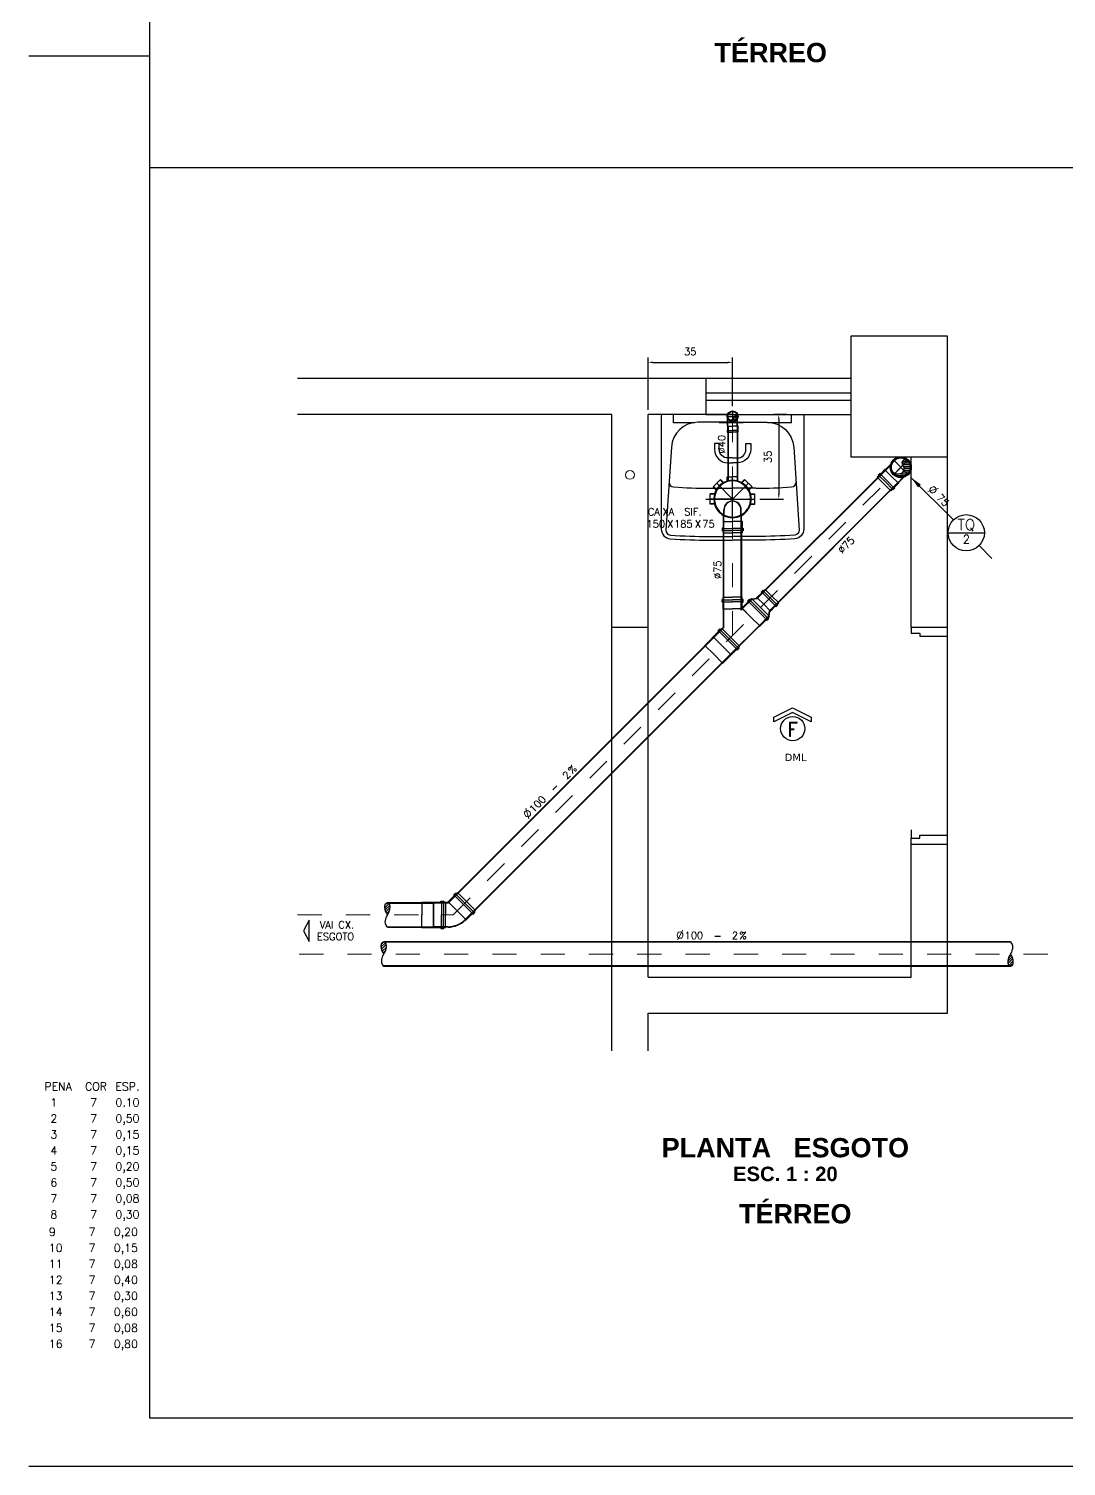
# Model space of a CAD drawing. Header units: millimetres. Extents: x -2485 to 3289, y -257 to 1952.
# Drawn here: x 16.62 to 20.92, y 15.34 to 21.29 of the extents above; entities that cross this region are included whole.
import ezdxf
from ezdxf.enums import TextEntityAlignment as Align

# ---------------------------------------------------------------- set-up
doc = ezdxf.new("R2010")
doc.units = ezdxf.units.MM
doc.header["$LTSCALE"] = 0.3
for name, pattern in [('CONTINUO', [0]), ('HID', [0.37, 0.07, -0.1, 0.03, -0.1, 0.07]), ('T-5CM', [0.1, 0.05, -0.05])]:
    doc.linetypes.add(name, pattern=pattern)
for name, color, linetype in [('PAREDE', 7, 'CONTINUO'), ('PILAR', 2, 'Continuous'), ('SAN', 11, 'Continuous'), ('TEX', 11, 'Continuous'), ('TEXTO', 3, 'Continuous'), ('TUB', 1, 'Continuous')]:
    doc.layers.add(name, color=color, linetype=linetype)
doc.layers.add('PROJETO ESGOTO PLUVIAL', color=1, linetype='HID', lineweight=15)
doc.layers.add('prumada', color=9, linetype='Continuous', lineweight=15)
doc.styles.add('ROMAND', font='romand')
doc.styles.add('ROMANS', font='romans.shx', dxfattribs={"height": 0.03})
doc.styles.add('SANSSERIFBOLD', font='sasb____.pfb')
doc.dimstyles.new('20', dxfattribs={"dimtxt": 0.03, "dimasz": 0.02, "dimexe": 0.02, "dimexo": 0.02, "dimgap": 0.03, "dimtad": 1, "dimdec": 3, "dimlfac": 100, "dimdsep": 46, "dimtxsty": 'ROMANS', "dimcen": 0.02, "dimclrd": 11, "dimclre": 11, "dimclrt": 3, "dimadec": 0, "dimazin": 0, "dimtfac": 3.333333, "dimtdec": 3, "dimtix": 1, "dimtmove": 2, "dimatfit": 3, "dimfxl": 0, "dimtolj": 1, "dimarcsym": 0})

# ---------------------------------------------------------------- blocks, each defined once
blk = doc.blocks.new('tq-celite-22l')
at = {"layer": 'SAN'}
for p in [(0.305, 0.096), (0.305, -0.096)]:
    blk.add_line(p, (0.305, 0), dxfattribs=at)
for points in [[(0, 0), (0, 0.29, -0.414214), (0.005, 0.295), (0.4746, 0.295, -0.394624), (0.5146, 0.2577, -0.016837), (0.52, 0.096), (0.52, 0)], [(0.0323, 0), (0.0323, 0.1435, -0.394924), (0.135, 0.2532), (0.4786, 0.2761, -0.40821), (0.4995, 0.2574, -0.016916), (0.505, 0.096), (0.505, 0)], [(0.18, 0), (0.18, 0.02, 0.414214), (0.145, 0.055), (0.12, 0.055), (0.12, 0.075), (0.145, 0.075, -0.414214), (0.2, 0.02), (0.2, 0)], [(0, 0), (0, -0.29, 0.414214), (0.005, -0.295), (0.4746, -0.295, 0.394624), (0.5146, -0.2577, 0.016837), (0.52, -0.096), (0.52, 0)], [(0.0323, 0), (0.0323, -0.1435, 0.394924), (0.135, -0.2532), (0.4786, -0.2761, 0.40821), (0.4995, -0.2574, 0.016916), (0.505, -0.096), (0.505, 0)], [(0.18, 0), (0.18, -0.02, -0.414214), (0.145, -0.055), (0.12, -0.055), (0.12, -0.075), (0.145, -0.075, 0.414214), (0.2, -0.02), (0.2, 0)]]:
    blk.add_lwpolyline(points, format="xyb", dxfattribs=at)
for centre, radius, start, end in [((0.28, 0.2428), 0.02, 3.98513, 92.69969), ((-1.8743, 0.0962), 2.1793, 359.9963, 3.89532), ((-1.8743, -0.0962), 2.1793, 356.10468, 0.0037), ((0.28, -0.2428), 0.02, 267.30031, 356.01487)]:
    blk.add_arc(centre, radius, start, end, dxfattribs=at)
blk = doc.blocks.new('c90')
at = {"layer": 'TUB', "color": 3}
for p, q in [((-0.066, 0.0224), (-0.066, 0)), ((-0.066, -0.0224), (-0.066, 0)), ((-0.059, 0.02), (-0.059, 0)), ((-0.059, -0.02), (-0.059, 0)), ((-0.04, 0.0194), (-0.04, 0)), ((-0.04, -0.0194), (-0.04, 0))]:
    blk.add_line(p, q, dxfattribs=at)
at = {"layer": 'TUB', "color": 4}
for p, q in [((-0.0598, 0.0224), (-0.066, 0.0224)), ((-0.04, 0.02), (-0.066, 0.02)), ((-0.059, 0.0212), (-0.0598, 0.0224)), ((-0.0388, 0.0212), (-0.059, 0.0212)), ((-0.04, 0.02), (-0.04, 0.0194)), ((-0.04, 0.0194), (-0.038, 0.0194)), ((-0.038, 0.0206), (-0.0388, 0.0212)), ((-0.038, 0.0206), (-0.0095, 0.0206)), ((-0.038, 0.0194), (-0.0118, 0.0194)), ((-0.04, -0.02), (-0.066, -0.02)), ((-0.0598, -0.0224), (-0.066, -0.0224)), ((-0.059, -0.0212), (-0.0598, -0.0224)), ((-0.0388, -0.0212), (-0.059, -0.0212)), ((-0.04, -0.0194), (-0.038, -0.0194)), ((-0.04, -0.02), (-0.04, -0.0194)), ((-0.038, -0.0206), (-0.0388, -0.0212)), ((-0.038, -0.0194), (-0.0118, -0.0194)), ((-0.038, -0.0206), (-0.0095, -0.0206))]:
    blk.add_line(p, q, dxfattribs=at)
at = {"layer": 'TUB', "color": 1, "linetype": 'Continuous'}
for p, q in [((0.0227, 0), (-0.0227, 0)), ((0, 0.0227), (0, -0.0227))]:
    blk.add_line(p, q, dxfattribs=at)
at = {"layer": 'TUB', "color": 7}
for p, q in [((-0.0133, 0.0017), (-0.0195, -0.0045)), ((-0.0133, 0.0123), (-0.0188, 0.0068)), ((-0.0088, -0.0044), (-0.0162, -0.0118)), ((-0.0011, -0.0074), (-0.0107, -0.0169)), ((0.0057, -0.0111), (-0.003, -0.0198))]:
    blk.add_line(p, q, dxfattribs=at)
at = {"layer": 'TUB', "color": 4}
for radius in [0.0227, 0.02]:
    blk.add_circle((0, 0), radius, dxfattribs=at)
for centre, radius, start, end in [((0, 0.0069), 0.0143, 131.81503, 270.10957), ((0, -0.0137), 0.0063, 270, 90)]:
    blk.add_arc(centre, radius, start, end, dxfattribs=at)
blk = doc.blocks.new('N315')
at = {"layer": 'TEX', "color": 11}
blk.add_line((0.0115, -0.0115), (0.1875, -0.1875), dxfattribs=at)
at = {"layer": 'TEX', "color": 5, "linetype": 'Continuous'}
blk.add_line((0.1655, -0.2405), (0.3155, -0.2405), dxfattribs=at)
at = {"layer": 'TEX'}
blk.add_line((0.2936, -0.2936), (0.347, -0.347), dxfattribs=at)
at = {"layer": 'TEX', "color": 5, "linetype": 'Continuous'}
blk.add_circle((0.2405, -0.2405), 0.075, dxfattribs=at)
at = {"layer": 'TEX', "color": 11}
blk.add_solid([(0.0409, -0.0527), (0.0527, -0.0409), (0.0115, -0.0115)], dxfattribs=at)
at = {"layer": 'TEX', "color": 5, "style": 'ROMANS'}
blk.add_text('%%c', height=0.04, rotation=315, dxfattribs=at).set_placement((0.0766, -0.0649))
at = {"layer": 'TEX', "color": 5, "linetype": 'Continuous', "style": 'ROMANS'}
blk.add_attdef('N', (0.1153, -0.0984), '', height=0.03, rotation=315, dxfattribs=at)
at = {"layer": 'TEX', "color": 9, "linetype": 'Continuous', "style": 'ROMANS'}
for tag, height, p in [('L', 0.045, (0.2405, -0.2293)), ('N', 0.036, (0.2405, -0.2855))]:
    blk.add_attdef(tag, text='', height=height, dxfattribs=at).set_placement(p, align=Align.CENTER)
blk = doc.blocks.new('cs150x75')
at = {"layer": 'TUB', "color": 3, "linetype": 'Continuous'}
for p, q in [((-0.05, 0.0808), (-0.0808, 0.05)), ((0.0218, 0.0925), (-0.0218, 0.0925)), ((-0.0925, 0.0218), (-0.0925, 0)), ((-0.0925, -0.0218), (-0.0925, 0)), ((0.0925, 0.0377), (0.0925, 0)), ((0.0925, -0.0378), (0.0925, 0)), ((0.1223, 0.0377), (0.1223, 0)), ((0.1223, -0.0378), (0.1223, 0)), ((0.1303, 0.0377), (0.1303, 0)), ((0.1303, -0.0378), (0.1303, 0)), ((0.1405, 0.0395), (0.1405, 0)), ((0.1405, -0.0395), (0.1405, 0)), ((-0.05, -0.0808), (-0.0808, -0.05)), ((0.0218, -0.0925), (-0.0218, -0.0925))]:
    blk.add_line(p, q, dxfattribs=at)
at = {"layer": 'TUB', "color": 1, "linetype": 'Continuous'}
for p, q in [((0, 0), (-0.0654, 0.0654)), ((0, 0), (0, 0.0925)), ((0.0749, 0), (-0.0925, 0)), ((0.0775, 0), (-0.0925, 0)), ((0, 0), (-0.0654, -0.0654)), ((0, 0), (0, -0.0925))]:
    blk.add_line(p, q, dxfattribs=at)
at = {"layer": 'TUB', "color": 4, "linetype": 'Continuous'}
for p, q in [((-0.0388, 0.0671), (-0.0513, 0.0795)), ((-0.0372, 0.068), (-0.05, 0.0808)), ((-0.0218, 0.0744), (-0.0218, 0.0925)), ((-0.02, 0.0749), (-0.02, 0.0925)), ((0.02, 0.0749), (0.02, 0.0925)), ((0.0218, 0.0744), (0.0218, 0.0925)), ((-0.0744, 0.0218), (-0.0925, 0.0218)), ((-0.0749, 0.02), (-0.0925, 0.02)), ((-0.068, 0.0372), (-0.0808, 0.05)), ((-0.0671, 0.0388), (-0.0795, 0.0513)), ((0.0657, 0.0361), (0.0443, 0.0361)), ((0.0663, 0.0348), (0.0443, 0.0348)), ((0.0901, 0.0377), (0.0677, 0.0377)), ((0.0908, 0.0361), (0.0686, 0.0361)), ((0.0901, 0.0377), (0.0918, 0.0395)), ((0.0908, 0.0361), (0.0925, 0.0377)), ((0.0918, 0.0395), (0.1206, 0.0395)), ((0.0925, 0.0377), (0.1223, 0.0377)), ((0.1206, 0.0395), (0.1206, 0.0434)), ((0.1206, 0.0434), (0.132, 0.0434)), ((0.1223, 0.0377), (0.1223, 0.0418)), ((0.1223, 0.0418), (0.1303, 0.0418)), ((0.1303, 0.0418), (0.1303, 0.0377)), ((0.1303, 0.0377), (0.1405, 0.0377)), ((0.132, 0.0434), (0.132, 0.0395)), ((0.132, 0.0395), (0.1405, 0.0395)), ((-0.0749, -0.02), (-0.0925, -0.02)), ((-0.0744, -0.0218), (-0.0925, -0.0218)), ((-0.068, -0.0372), (-0.0808, -0.05)), ((-0.0671, -0.0388), (-0.0795, -0.0513)), ((0.0663, -0.0348), (0.0443, -0.0348)), ((0.0657, -0.0361), (0.0443, -0.0361)), ((0.0901, -0.0378), (0.0677, -0.0378)), ((0.0908, -0.0361), (0.0686, -0.0361)), ((0.0901, -0.0378), (0.0918, -0.0395)), ((0.0908, -0.0361), (0.0925, -0.0378)), ((0.0918, -0.0395), (0.1206, -0.0395)), ((0.0925, -0.0378), (0.1223, -0.0378)), ((0.1206, -0.0395), (0.1206, -0.0434)), ((0.1206, -0.0434), (0.132, -0.0434)), ((0.1223, -0.0378), (0.1223, -0.0418)), ((0.1223, -0.0418), (0.1303, -0.0418)), ((0.1303, -0.0378), (0.1405, -0.0378)), ((0.1303, -0.0418), (0.1303, -0.0378)), ((0.132, -0.0395), (0.1405, -0.0395)), ((0.132, -0.0434), (0.132, -0.0395)), ((-0.0388, -0.0671), (-0.0513, -0.0795)), ((-0.0372, -0.068), (-0.05, -0.0808)), ((-0.0218, -0.0744), (-0.0218, -0.0925)), ((-0.02, -0.0749), (-0.02, -0.0925)), ((0.02, -0.0749), (0.02, -0.0925)), ((0.0218, -0.0744), (0.0218, -0.0925))]:
    blk.add_line(p, q, dxfattribs=at)
for centre, radius, start, end in [((0, 0), 0.0749, 28.77089, 180), ((0, 0), 0.0775, 120.04475, 135), ((0, 0), 0.0775, 106.33723, 118.66277), ((0, 0), 0.0775, 90, 104.95525), ((0, 0), 0.0775, 75.04475, 90), ((0, 0), 0.0775, 29.14994, 73.66277), ((0, 0), 0.0775, 165.04475, 180), ((0, 0), 0.0775, 180, 194.95525), ((0, 0), 0.0749, 180, 331.22911), ((0, 0), 0.0775, 151.33723, 163.66277), ((0, 0), 0.0775, 135, 149.95525), ((0.0443, 0), 0.0361, 90, 180), ((0.0443, 0), 0.0361, 180, 270), ((0.0443, 0), 0.0349, 90, 180), ((0.0443, 0), 0.0349, 180, 270), ((0, 0), 0.0749, 360, 27.7288), ((0, 0), 0.0749, 332.2712, 0), ((0, 0), 0.0775, 0, 27.72066), ((0, 0), 0.0775, 332.27934, 0), ((0, 0), 0.0775, 196.33723, 208.66277), ((0, 0), 0.0775, 210.04475, 225), ((0, 0), 0.0775, 225, 239.95525), ((0, 0), 0.0775, 286.33723, 330.85006), ((0, 0), 0.0775, 241.33723, 253.66277), ((0, 0), 0.0775, 255.04475, 270), ((0, 0), 0.0775, 270, 284.95525)]:
    blk.add_arc(centre, radius, start, end, dxfattribs=at)
blk = doc.blocks.new('75T')
at = {"layer": 'TUB', "linetype": 'Continuous'}
for p, q in [((-0.0435, 0), (0.0434, 0)), ((0, -0.0435), (0, 0.0434))]:
    blk.add_line(p, q, dxfattribs=at)
at = {"layer": 'TUB', "color": 7}
for p, q in [((-0.0233, -0.0132), (-0.0387, 0.0021)), ((-0.0162, -0.0098), (-0.0371, 0.0112)), ((-0.0123, -0.003), (-0.034, 0.0186)), ((-0.011, 0.0063), (-0.0297, 0.0249)), ((-0.0072, 0.0131), (-0.0243, 0.0302)), ((-0.0014, 0.0179), (-0.0179, 0.0344)), ((0.0066, 0.0205), (-0.0103, 0.0374)), ((0.0209, 0.0168), (-0.001, 0.0387)), ((0.0371, 0.0112), (0.0112, 0.0371)), ((0.0377, 0), (0.0322, 0.0055)), ((0.0387, -0.001), (0.0377, 0))]:
    blk.add_line(p, q, dxfattribs=at)
at = {"layer": 'TUB', "color": 4}
for radius in [0.0435, 0.0394, 0.0387]:
    blk.add_circle((0, 0), radius, dxfattribs=at)
for centre, radius, start, end in [((-0.0253, 0), 0.0134, 180, 0), ((0.0086, 0), 0.0206, 68.90152, 180), ((0.0043, -0.0111), 0.0324, 357.82553, 68.90152)]:
    blk.add_arc(centre, radius, start, end, dxfattribs=at)
blk = doc.blocks.new('CR75T')
at = {"layer": 'TUB', "color": 4}
for p, q in [((0.0215, 0.0378), (0.0516, 0.0378)), ((0.0243, 0.0361), (0.0523, 0.0361)), ((0.0516, 0.0378), (0.0533, 0.0395)), ((0.0523, 0.0361), (0.054, 0.0378)), ((0.0533, 0.0395), (0.0781, 0.0395)), ((0.054, 0.0378), (0.0798, 0.0378)), ((0.0781, 0.0434), (0.0895, 0.0434)), ((0.0781, 0.0395), (0.0781, 0.0434)), ((0.0798, 0.0378), (0.0798, 0.0418)), ((0.0798, 0.0418), (0.0878, 0.0418)), ((0.0878, 0.0418), (0.0878, 0.0378)), ((0.0878, 0.0378), (0.098, 0.0378)), ((0.0895, 0.0434), (0.0895, 0.0395)), ((0.0895, 0.0395), (0.098, 0.0395)), ((0.0215, -0.0378), (0.0516, -0.0378)), ((0.0243, -0.0361), (0.0523, -0.0361)), ((0.0516, -0.0378), (0.0533, -0.0395)), ((0.0523, -0.0361), (0.054, -0.0378)), ((0.0533, -0.0395), (0.0781, -0.0395)), ((0.054, -0.0378), (0.0798, -0.0378)), ((0.0781, -0.0395), (0.0781, -0.0435)), ((0.0781, -0.0435), (0.0895, -0.0435)), ((0.0798, -0.0378), (0.0798, -0.0418)), ((0.0798, -0.0418), (0.0878, -0.0418)), ((0.0878, -0.0378), (0.098, -0.0378)), ((0.0878, -0.0418), (0.0878, -0.0378)), ((0.0895, -0.0395), (0.098, -0.0395)), ((0.0895, -0.0435), (0.0895, -0.0395))]:
    blk.add_line(p, q, dxfattribs=at)
at = {"layer": 'TUB', "color": 3}
for p, q in [((0.054, 0.0378), (0.054, 0)), ((0.054, -0.0378), (0.054, 0)), ((0.0798, 0.0378), (0.0798, 0)), ((0.0798, -0.0378), (0.0798, 0)), ((0.0878, 0.0378), (0.0878, 0)), ((0.0878, -0.0378), (0.0878, 0)), ((0.098, 0.0395), (0.098, 0)), ((0.098, -0.0395), (0.098, 0))]:
    blk.add_line(p, q, dxfattribs=at)
at = {"layer": 'TUB'}
blk.add_blockref('75T', (0, 0), dxfattribs=at)
blk = doc.blocks.new('js100x75e')
at = {"layer": 'TUB', "color": 4}
for p, q in [((0.0494, 0.1052), (0.0698, 0.1255)), ((0.0511, 0.1045), (0.0722, 0.1255)), ((0.0669, 0.1284), (0.075, 0.1364)), ((0.0698, 0.1255), (0.0669, 0.1284)), ((0.0693, 0.1284), (0.075, 0.134)), ((0.0722, 0.1255), (0.0693, 0.1284)), ((0.075, 0.1364), (0.0778, 0.1336)), ((0.075, 0.134), (0.0778, 0.1312)), ((0.0778, 0.1336), (0.0838, 0.1396)), ((0.0778, 0.1312), (0.085, 0.1384)), ((0.0494, 0.1028), (0.0494, 0.1052)), ((0.0511, 0.1021), (0.0511, 0.1045)), ((0.1045, 0.0511), (0.1255, 0.0722)), ((0.1084, 0.0526), (0.1255, 0.0698)), ((0.1255, 0.0722), (0.1284, 0.0693)), ((0.1255, 0.0698), (0.1284, 0.0669)), ((0.1284, 0.0669), (0.1364, 0.075)), ((0.1284, 0.0693), (0.134, 0.075)), ((0.1312, 0.0778), (0.1384, 0.085)), ((0.134, 0.075), (0.1312, 0.0778)), ((0.1336, 0.0778), (0.1396, 0.0838)), ((0.1364, 0.075), (0.1336, 0.0778)), ((-0.002, 0.049), (-0.061, 0.049)), ((-0.0026, 0.0508), (-0.0562, 0.0508)), ((0.1021, 0.0511), (0.1045, 0.0511)), ((0.1062, 0.049), (0.108, 0.0508)), ((0.108, 0.0508), (0.1456, 0.0508)), ((0.1084, 0.0526), (0.1438, 0.0526)), ((0.1438, 0.0566), (0.1554, 0.0566)), ((0.1438, 0.0526), (0.1438, 0.0566)), ((0.1456, 0.0548), (0.1536, 0.0548)), ((0.1456, 0.0508), (0.1456, 0.0548)), ((0.1536, 0.0548), (0.1536, 0.0508)), ((0.1536, 0.0508), (0.163, 0.0508)), ((0.1554, 0.0566), (0.1554, 0.0526)), ((0.1554, 0.0526), (0.163, 0.0526)), ((0.1062, -0.049), (-0.061, -0.049)), ((0.1055, -0.0508), (-0.0562, -0.0508)), ((0.1055, -0.0508), (0.1073, -0.0526)), ((0.1062, -0.049), (0.108, -0.0508)), ((0.1073, -0.0526), (0.1438, -0.0526)), ((0.108, -0.0508), (0.1456, -0.0508)), ((0.1438, -0.0526), (0.1438, -0.0566)), ((0.1438, -0.0566), (0.1554, -0.0566)), ((0.1456, -0.0508), (0.1456, -0.0548)), ((0.1456, -0.0548), (0.1536, -0.0548)), ((0.1536, -0.0508), (0.163, -0.0508)), ((0.1536, -0.0548), (0.1536, -0.0508)), ((0.1554, -0.0526), (0.163, -0.0526)), ((0.1554, -0.0566), (0.1554, -0.0526))]:
    blk.add_line(p, q, dxfattribs=at)
at = {"layer": 'TUB', "color": 3}
for p, q in [((0.0722, 0.1255), (0.0989, 0.0989)), ((0.0778, 0.1312), (0.1045, 0.1045)), ((0.0838, 0.1396), (0.1117, 0.1117)), ((0.0511, 0.1045), (0.0778, 0.0778)), ((0.1045, 0.0511), (0.0778, 0.0778)), ((0.1255, 0.0722), (0.0989, 0.0989)), ((0.1312, 0.0778), (0.1045, 0.1045)), ((0.1396, 0.0838), (0.1117, 0.1117)), ((-0.061, 0.0497), (-0.0562, 0.0508)), ((-0.061, 0.049), (-0.061, 0.049)), ((0.108, 0.0508), (0.108, 0)), ((0.108, -0.0508), (0.108, 0)), ((0.1456, 0.0508), (0.1456, 0)), ((0.1456, -0.0508), (0.1456, 0)), ((0.1536, 0.0508), (0.1536, 0)), ((0.1536, -0.0508), (0.1536, 0)), ((0.163, 0.0526), (0.163, 0)), ((0.163, -0.0526), (0.163, 0)), ((-0.061, -0.0497), (-0.061, -0.049)), ((-0.061, -0.0497), (-0.0562, -0.0508))]:
    blk.add_line(p, q, dxfattribs=at)
at = {"layer": 'TUB', "color": 4, "linetype": 'Continuous'}
for p, q in [((-0.0026, 0.0508), (0.0494, 0.1028)), ((-0.002, 0.049), (0.0511, 0.1021)), ((0.1, 0.049), (0.1021, 0.0511)), ((0.1062, 0.049), (0.1, 0.049))]:
    blk.add_line(p, q, dxfattribs=at)
at = {"layer": 'TUB', "color": 3, "linetype": 'Continuous'}
for p in [(-0.061, 0.049), (-0.061, -0.049)]:
    blk.add_line(p, (-0.061, 0), dxfattribs=at)
blk = doc.blocks.new('R100X75T')
at = {"layer": 'TUB', "color": 3}
for p, q in [((0, 0.0497), (0.0048, 0.0508)), ((0, 0.0497), (0, 0.049)), ((0.0746, 0.0378), (0.0746, 0)), ((0.0746, -0.0378), (0.0746, 0)), ((0.1044, 0.0378), (0.1044, 0)), ((0.1044, -0.0378), (0.1044, 0)), ((0.1124, 0.0378), (0.1124, 0)), ((0.1124, -0.0378), (0.1124, 0)), ((0.1226, 0.0395), (0.1226, 0)), ((0.1226, -0.0395), (0.1226, 0)), ((0, -0.0497), (0, -0.049)), ((0, -0.0497), (0.0048, -0.0508))]:
    blk.add_line(p, q, dxfattribs=at)
at = {"layer": 'TUB', "color": 4, "linetype": 'Continuous'}
for p, q in [((0, 0.049), (0.055, 0.049)), ((0.0048, 0.0508), (0.0556, 0.0508)), ((0.055, 0.049), (0.0715, 0.036)), ((0.0556, 0.0508), (0.0722, 0.0378)), ((0.0729, 0.036), (0.0715, 0.036)), ((0, -0.049), (0.055, -0.049)), ((0.0048, -0.0508), (0.0556, -0.0508)), ((0.055, -0.049), (0.0715, -0.036)), ((0.0556, -0.0508), (0.0722, -0.0378)), ((0.0729, -0.036), (0.0715, -0.036))]:
    blk.add_line(p, q, dxfattribs=at)
at = {"layer": 'TUB', "color": 3, "linetype": 'Continuous'}
for p, q in [((0, 0), (0, 0.049)), ((0, 0), (0, -0.049)), ((0.055, 0), (0.055, 0.049)), ((0.055, 0), (0.055, -0.049))]:
    blk.add_line(p, q, dxfattribs=at)
at = {"layer": 'TUB', "color": 4}
for p, q in [((0.0722, 0.0378), (0.0739, 0.0395)), ((0.0729, 0.036), (0.0746, 0.0378)), ((0.0739, 0.0395), (0.1027, 0.0395)), ((0.0746, 0.0378), (0.1044, 0.0378)), ((0.1027, 0.0434), (0.1141, 0.0434)), ((0.1027, 0.0395), (0.1027, 0.0434)), ((0.1044, 0.0417), (0.1124, 0.0417)), ((0.1044, 0.0378), (0.1044, 0.0417)), ((0.1124, 0.0417), (0.1124, 0.0378)), ((0.1124, 0.0378), (0.1226, 0.0378)), ((0.1141, 0.0434), (0.1141, 0.0395)), ((0.1141, 0.0395), (0.1226, 0.0395)), ((0.0722, -0.0378), (0.0739, -0.0395)), ((0.0729, -0.036), (0.0746, -0.0378)), ((0.0739, -0.0395), (0.1027, -0.0395)), ((0.0746, -0.0378), (0.1044, -0.0378)), ((0.1027, -0.0395), (0.1027, -0.0435)), ((0.1027, -0.0435), (0.1141, -0.0435)), ((0.1044, -0.0378), (0.1044, -0.0418)), ((0.1044, -0.0418), (0.1124, -0.0418)), ((0.1124, -0.0378), (0.1226, -0.0378)), ((0.1124, -0.0418), (0.1124, -0.0378)), ((0.1141, -0.0395), (0.1226, -0.0395)), ((0.1141, -0.0435), (0.1141, -0.0395))]:
    blk.add_line(p, q, dxfattribs=at)
blk = doc.blocks.new('l100')
at = {"layer": 'TUB', "color": 4}
for p, q in [((-0.049, 0.0518), (-0.0475, 0.0526)), ((0, 0.0508), (-0.049, 0.0508)), ((-0.0475, 0.0526), (0.0308, 0.0526)), ((0, 0.0508), (0.0326, 0.0508)), ((0.0308, 0.0566), (0.0424, 0.0566)), ((0.0308, 0.0526), (0.0308, 0.0566)), ((0.0326, 0.0548), (0.0406, 0.0548)), ((0.0326, 0.0508), (0.0326, 0.0548)), ((0.0406, 0.0548), (0.0406, 0.0508)), ((0.0406, 0.0508), (0.05, 0.0508)), ((0.0424, 0.0566), (0.0424, 0.0526)), ((0.0424, 0.0526), (0.05, 0.0526)), ((0, -0.0508), (-0.049, -0.0508)), ((-0.049, -0.0518), (-0.0475, -0.0526)), ((-0.0475, -0.0526), (0.0308, -0.0526)), ((0, -0.0508), (0.0326, -0.0508)), ((0.0308, -0.0526), (0.0308, -0.0566)), ((0.0308, -0.0566), (0.0424, -0.0566)), ((0.0326, -0.0508), (0.0326, -0.0548)), ((0.0326, -0.0548), (0.0406, -0.0548)), ((0.0406, -0.0508), (0.05, -0.0508)), ((0.0406, -0.0548), (0.0406, -0.0508)), ((0.0424, -0.0526), (0.05, -0.0526)), ((0.0424, -0.0566), (0.0424, -0.0526))]:
    blk.add_line(p, q, dxfattribs=at)
at = {"layer": 'TUB', "color": 3}
for p, q in [((-0.049, 0.0518), (-0.049, 0)), ((-0.049, -0.0518), (-0.049, 0)), ((0, 0.0508), (0, 0)), ((0, -0.0508), (0, 0)), ((0.0326, 0.0508), (0.0326, 0)), ((0.0326, -0.0508), (0.0326, 0)), ((0.0406, 0.0508), (0.0406, 0)), ((0.0406, -0.0508), (0.0406, 0)), ((0.05, 0.0526), (0.05, 0)), ((0.05, -0.0526), (0.05, 0))]:
    blk.add_line(p, q, dxfattribs=at)
blk = doc.blocks.new('J45E100E')
at = {"layer": 'TUB', "color": 3, "linetype": 'Continuous'}
for q in [(-0.0227, 0.092), (-0.092, 0.0227)]:
    blk.add_line((-0.0573, 0.0573), q, dxfattribs=at)
at = {"layer": 'TUB', "color": 3}
for p, q in [((-0.0222, 0.0924), (-0.0227, 0.092)), ((-0.0222, 0.0924), (-0.018, 0.0898)), ((-0.0924, 0.0222), (-0.092, 0.0227)), ((-0.0924, 0.0222), (-0.0898, 0.018)), ((0.0236, 0.0508), (0.0236, 0)), ((0.0236, -0.0508), (0.0236, 0)), ((0.0612, 0.0508), (0.0612, 0)), ((0.0612, -0.0508), (0.0612, 0)), ((0.0692, 0.0508), (0.0692, 0)), ((0.0692, -0.0508), (0.0692, 0)), ((0.0786, 0.0526), (0.0786, 0)), ((0.0786, -0.0526), (0.0786, 0))]:
    blk.add_line(p, q, dxfattribs=at)
at = {"layer": 'TUB', "color": 4}
for p, q in [((0.0211, 0.0482), (-0.0227, 0.092)), ((0.021, 0.0508), (-0.018, 0.0898)), ((-0.0495, -0.0198), (-0.092, 0.0227)), ((-0.0508, -0.021), (-0.0898, 0.018)), ((0.0211, 0.0508), (0.0229, 0.0526)), ((0.0211, 0.0482), (0.0236, 0.0508)), ((0.0229, 0.0526), (0.0594, 0.0526)), ((0.0236, 0.0508), (0.0612, 0.0508)), ((0.0594, 0.0526), (0.0594, 0.0566)), ((0.0594, 0.0566), (0.071, 0.0566)), ((0.0612, 0.0508), (0.0612, 0.0548)), ((0.0612, 0.0548), (0.0692, 0.0548)), ((0.0692, 0.0548), (0.0692, 0.0508)), ((0.0692, 0.0508), (0.0786, 0.0508)), ((0.071, 0.0566), (0.071, 0.0526)), ((0.071, 0.0526), (0.0786, 0.0526)), ((0.0211, -0.0508), (0.0229, -0.0526)), ((0.0218, -0.049), (0.0236, -0.0508)), ((0.0229, -0.0526), (0.0594, -0.0526)), ((0.0236, -0.0508), (0.0612, -0.0508)), ((0.0594, -0.0526), (0.0594, -0.0566)), ((0.0594, -0.0566), (0.071, -0.0566)), ((0.0612, -0.0508), (0.0612, -0.0548)), ((0.0612, -0.0548), (0.0692, -0.0548)), ((0.0692, -0.0508), (0.0786, -0.0508)), ((0.0692, -0.0548), (0.0692, -0.0508)), ((0.071, -0.0526), (0.0786, -0.0526)), ((0.071, -0.0566), (0.071, -0.0526))]:
    blk.add_line(p, q, dxfattribs=at)
for radius, end in [(0.1016, 270.03068), (0.0998, 270.45746)]:
    blk.add_arc((0.021, 0.0508), radius, 225, end, dxfattribs=at)
blk = doc.blocks.new('PE')
at = {"layer": 'TEX', "color": 9, "linetype": 'Continuous', "style": 'SANSSERIFBOLD'}
blk.add_text('PLANTA   ESGOTO', height=0.08, dxfattribs=at).set_placement((-0.0178, 0.1183), align=Align.CENTER)
at = {"layer": 'TEX', "color": 3, "linetype": 'Continuous', "style": 'SANSSERIFBOLD'}
blk.add_text('ESC. 1 : 20', height=0.06, dxfattribs=at).set_placement((-0.0178, 0.0196), align=Align.CENTER)
blk = doc.blocks.new('ind2')
at = {"layer": 'TEX', "color": 5}
blk.add_lwpolyline([(-0.0006, 0.0672), (-0.0778, 0.0286), (-0.0778, 0.0479), (-0.0006, 0.0865), (0.0767, 0.0479), (0.0767, 0.0286)], close=True, dxfattribs=at)
blk.add_circle((0, 0), 0.0503, dxfattribs=at)
at = {"layer": 'TEX', "style": 'ROMAND'}
blk.add_attdef('LETRA', text='', height=0.06, dxfattribs=at).set_placement((0, -0.0328), align=Align.CENTER)
blk = doc.blocks.new('b100')
at = {"layer": 'TUB', "color": 7}
for p, q in [((-0.0104, -0.0292), (0.0066, -0.0121)), ((-0.0101, -0.0394), (0.0091, -0.0203)), ((-0.0081, -0.0163), (0.0031, -0.0051)), ((-0.0068, -0.0468), (0.0105, -0.0295)), ((-0.0002, -0.0508), (0.0097, -0.0409))]:
    blk.add_line(p, q, dxfattribs=at)
for points in [[(0, 0.0508), (0.0052, 0.0436), (0.007, 0.04), (0.0082, 0.0359), (0.0089, 0.0306), (0.0088, 0.0264), (0.0082, 0.0221), (0.0073, 0.0174), (0.0058, 0.0129), (0.0039, 0.0078), (0.0019, 0.0034), (0, 0)], [(0, 0), (-0.0016, -0.0026), (-0.0029, -0.0047), (-0.0039, -0.0065), (-0.0047, -0.008), (-0.0054, -0.0092), (-0.0058, -0.0102), (-0.0062, -0.0111), (-0.0065, -0.0118), (-0.0068, -0.0126), (-0.0071, -0.0132), (-0.0073, -0.0139), (-0.0075, -0.0145), (-0.0077, -0.0151), (-0.0079, -0.0157), (-0.0081, -0.0162), (-0.0083, -0.0168), (-0.0084, -0.0173), (-0.0085, -0.0179), (-0.0087, -0.0184), (-0.0088, -0.0189), (-0.0089, -0.0195), (-0.009, -0.02), (-0.0092, -0.0206), (-0.0093, -0.0212), (-0.0094, -0.0218), (-0.0095, -0.0224), (-0.0097, -0.023), (-0.0098, -0.0237), (-0.0099, -0.0243), (-0.01, -0.025), (-0.0101, -0.0257), (-0.0102, -0.0264), (-0.0103, -0.0271), (-0.0103, -0.0278), (-0.0104, -0.0286), (-0.0105, -0.0293), (-0.0105, -0.03), (-0.0105, -0.0308), (-0.0106, -0.0315), (-0.0106, -0.0322), (-0.0106, -0.0329), (-0.0106, -0.0335), (-0.0106, -0.0342), (-0.0106, -0.0348), (-0.0105, -0.0354), (-0.0105, -0.036), (-0.0105, -0.0366), (-0.0104, -0.0372), (-0.0104, -0.0377), (-0.0103, -0.0383), (-0.0102, -0.0388), (-0.0101, -0.0393), (-0.01, -0.0398), (-0.0099, -0.0403), (-0.0097, -0.0408), (-0.0095, -0.0413), (-0.0094, -0.0418), (-0.0092, -0.0424), (-0.0089, -0.0429), (-0.0087, -0.0433), (-0.0085, -0.0438), (-0.0082, -0.0443), (-0.008, -0.0447), (-0.0078, -0.0452), (-0.0075, -0.0456), (-0.0073, -0.046), (-0.0071, -0.0463), (-0.0068, -0.0467), (-0.0066, -0.047), (-0.0064, -0.0473), (-0.0062, -0.0476), (-0.006, -0.0478), (-0.0058, -0.0481), (-0.0056, -0.0483), (-0.0053, -0.0485), (-0.0051, -0.0487), (-0.0049, -0.0489), (-0.0046, -0.049), (-0.0044, -0.0492), (-0.0041, -0.0494), (-0.0038, -0.0495), (-0.0035, -0.0497), (-0.0031, -0.0499), (-0.0027, -0.05), (-0.0022, -0.0502), (-0.0016, -0.0504), (-0.0008, -0.0506), (0, -0.0508)], [(0, 0), (0.0016, -0.0026), (0.0029, -0.0047), (0.0039, -0.0065), (0.0047, -0.008), (0.0054, -0.0092), (0.0058, -0.0102), (0.0062, -0.0111), (0.0065, -0.0118), (0.0068, -0.0126), (0.0071, -0.0132), (0.0073, -0.0139), (0.0075, -0.0145), (0.0077, -0.0151), (0.0079, -0.0157), (0.0081, -0.0162), (0.0083, -0.0168), (0.0084, -0.0173), (0.0085, -0.0179), (0.0087, -0.0184), (0.0088, -0.0189), (0.0089, -0.0195), (0.009, -0.02), (0.0092, -0.0206), (0.0093, -0.0212), (0.0094, -0.0218), (0.0095, -0.0224), (0.0097, -0.023), (0.0098, -0.0237), (0.0099, -0.0243), (0.01, -0.025), (0.0101, -0.0257), (0.0102, -0.0264), (0.0103, -0.0271), (0.0103, -0.0278), (0.0104, -0.0286), (0.0105, -0.0293), (0.0105, -0.03), (0.0105, -0.0308), (0.0106, -0.0315), (0.0106, -0.0322), (0.0106, -0.0329), (0.0106, -0.0335), (0.0106, -0.0342), (0.0106, -0.0348), (0.0105, -0.0354), (0.0105, -0.036), (0.0105, -0.0366), (0.0104, -0.0372), (0.0104, -0.0377), (0.0103, -0.0383), (0.0102, -0.0388), (0.0101, -0.0393), (0.01, -0.0398), (0.0099, -0.0403), (0.0097, -0.0408), (0.0095, -0.0413), (0.0094, -0.0418), (0.0092, -0.0424), (0.0089, -0.0429), (0.0087, -0.0433), (0.0085, -0.0438), (0.0082, -0.0443), (0.008, -0.0447), (0.0078, -0.0452), (0.0075, -0.0456), (0.0073, -0.046), (0.0071, -0.0463), (0.0068, -0.0467), (0.0066, -0.047), (0.0064, -0.0473), (0.0062, -0.0476), (0.006, -0.0478), (0.0058, -0.0481), (0.0056, -0.0483), (0.0053, -0.0485), (0.0051, -0.0487), (0.0049, -0.0489), (0.0046, -0.049), (0.0044, -0.0492), (0.0041, -0.0494), (0.0038, -0.0495), (0.0035, -0.0497), (0.0031, -0.0499), (0.0027, -0.05), (0.0022, -0.0502), (0.0016, -0.0504), (0.0008, -0.0506), (0, -0.0508)]]:
    blk.add_lwpolyline(points, dxfattribs=at)
blk = doc.blocks.new('40')
at = {"layer": 'TEX', "color": 9, "style": 'ROMANS'}
blk.add_text('%%c40', height=0.03, dxfattribs=at).set_placement((0, 0))
blk = doc.blocks.new('cs')
at = {"layer": 'TEX', "color": 5, "style": 'ROMANS'}
for s, p in [('CAIXA  SIF.', (0.0054, 0.0502)), ('X', (0.0851, 0)), ('X', (0.1999, 0))]:
    blk.add_text(s, height=0.03, dxfattribs=at).set_placement(p)
for p in [(0, 0), (0.1136, 0), (0.2311, 0)]:
    blk.add_attdef('N', p, '', height=0.03, dxfattribs=at)
blk = doc.blocks.new('75')
at = {"layer": 'TEX', "color": 9, "style": 'ROMANS'}
blk.add_text('%%c75', height=0.03, dxfattribs=at).set_placement((0, 0))
blk = doc.blocks.new('DD')
at = {"layer": 'TEX', "color": 9}
blk.add_line((0.1881, 0.0234), (0.2108, 0.0234), dxfattribs=at)
at = {"layer": 'TEX', "color": 9, "style": 'ROMANS'}
for s, height, p in [('%%c', 0.04, (0.0265, 0.0079)), ('%', 0.03, (0.2889, 0.0116))]:
    blk.add_text(s, height=height, dxfattribs=at).set_placement(p)
blk.add_attdef('N', (0.0624, 0.0116), '', height=0.03, dxfattribs=at)
blk.add_attdef('INCL', text='', height=0.03, dxfattribs=at).set_placement((0.2837, 0.0116), align=Align.RIGHT)
blk = doc.blocks.new('S5E')
at = {"layer": 'TEX', "color": 5}
blk.add_lwpolyline([(0.024, -0.0446), (0.024, 0.0446), (0, 0)], close=True, dxfattribs=at)
at = {"layer": 'TEX', "color": 5, "style": 'ROMANS'}
for s, p in [('VAI CX.', (0.2106, 0.0098)), ('ESGOTO', (0.2106, -0.0388))]:
    blk.add_text(s, height=0.03, dxfattribs=at).set_placement(p, align=Align.RIGHT)
blk = doc.blocks.new('*D256')
at = {"layer": 'TUB', "color": 11, "lineweight": -2}
for p, q in [((19.7586, 19.6955), (19.7058, 19.6955)), ((19.7258, 19.6755), (19.7258, 19.3655)), ((19.6469, 19.3455), (19.7458, 19.3455))]:
    blk.add_line(p, q, dxfattribs=at)
at = {"layer": 'TUB', "color": 11}
for points in [[(19.7224, 19.6755), (19.7291, 19.6755), (19.7258, 19.6955)], [(19.7224, 19.3655), (19.7291, 19.3655), (19.7258, 19.3455)]]:
    blk.add_solid(points, dxfattribs=at)
at = {"layer": 'TUB', "color": 3, "insert": (19.6808, 19.5205), "char_height": 0.03, "attachment_point": 5, "rotation": 90, "style": 'ROMANS'}
blk.add_mtext('\\A1;35', dxfattribs=at)
blk = doc.blocks.new('*D257')
at = {"layer": 'TUB', "color": 11, "lineweight": -2}
for p, q in [((19.1844, 19.7155), (19.1844, 19.9313)), ((19.2044, 19.9113), (19.5144, 19.9113)), ((19.5344, 19.7305), (19.5344, 19.9313))]:
    blk.add_line(p, q, dxfattribs=at)
at = {"layer": 'TUB', "color": 11}
for points in [[(19.2044, 19.9147), (19.2044, 19.908), (19.1844, 19.9113)], [(19.5144, 19.9147), (19.5144, 19.908), (19.5344, 19.9113)]]:
    blk.add_solid(points, dxfattribs=at)
at = {"layer": 'TUB', "color": 3, "insert": (19.3594, 19.9563), "char_height": 0.03, "attachment_point": 5, "style": 'ROMANS'}
blk.add_mtext('\\A1;35', dxfattribs=at)

msp = doc.modelspace()

# ---------------------------------------------------------------- linework, layer by layer
at = {"color": 12, "linetype": 'Continuous'}
for p, q in [((17.12, 26.819655), (17.12, 15.539655)), ((17.12, 15.539655), (33.04, 15.539655))]:
    msp.add_line(p, q, dxfattribs=at)
at = {"color": 5, "linetype": 'Continuous'}
msp.add_line((17.12, 21.179655), (16.62, 21.179655), dxfattribs=at)
at = {"color": 4, "linetype": 'Continuous'}
msp.add_line((16.62, 15.339655), (33.24, 15.339655), dxfattribs=at)
at = {"layer": 'PAREDE'}
for p, q in [((17.733268, 19.845489), (19.424425, 19.845489)), ((17.733268, 19.845489), (18.784425, 19.845489)), ((19.424425, 19.845489), (20.024425, 19.845489)), ((19.424425, 19.845489), (20.024425, 19.845489)), ((19.424425, 19.845489), (19.424425, 19.695489)), ((19.424425, 19.785489), (20.024425, 19.785489)), ((19.424425, 19.755489), (20.024425, 19.755489)), ((19.034425, 19.695489), (17.733268, 19.695489)), ((19.034425, 17.060091), (19.034425, 19.695489)), ((19.424425, 19.695489), (19.184425, 19.695489)), ((19.184425, 17.365489), (19.184425, 19.695489)), ((19.424425, 19.695489), (20.024425, 19.695489)), ((19.034425, 18.815489), (19.034425, 19.520489)), ((19.184425, 18.815489), (19.184425, 19.520489)), ((20.274425, 18.815489), (20.274425, 19.520489)), ((20.424425, 18.815489), (20.424425, 19.520489)), ((19.424425, 19.345489), (19.534425, 19.345489)), ((19.034425, 18.815489), (19.184425, 18.815489)), ((20.274425, 18.815489), (20.274425, 18.790489)), ((20.274425, 18.815489), (20.424425, 18.815489)), ((20.424425, 18.777989), (20.424425, 18.815489)), ((20.274425, 18.790489), (20.309425, 18.790489)), ((20.309425, 18.790489), (20.309425, 18.777989)), ((20.309425, 18.777989), (20.424425, 18.777989)), ((20.424425, 17.952989), (20.424425, 18.777989)), ((20.274425, 17.975489), (20.274425, 17.940489)), ((20.274425, 17.915489), (20.274425, 17.940489)), ((20.274425, 17.940489), (20.309425, 17.940489)), ((20.309425, 17.940489), (20.309425, 17.952989)), ((20.309425, 17.952989), (20.424425, 17.952989)), ((20.424425, 17.915489), (20.424425, 17.952989)), ((20.274425, 17.365489), (20.274425, 17.915489)), ((20.274425, 17.915489), (20.424425, 17.915489)), ((20.424425, 17.215489), (20.424425, 17.915489)), ((19.184425, 17.365489), (20.274425, 17.365489)), ((19.184425, 17.060091), (19.184425, 17.215489)), ((19.184425, 17.215489), (20.424425, 17.215489))]:
    msp.add_line(p, q, dxfattribs=at)
at = {"layer": 'PILAR'}
msp.add_lwpolyline([(20.024425, 19.520489), (20.424425, 19.520489), (20.424425, 20.020489), (20.024425, 20.020489)], close=True, dxfattribs=at)
at = {"layer": 'PROJETO ESGOTO PLUVIAL'}
for p, q in [((19.534425, 18.780489), (19.534425, 19.687789)), ((18.377259, 17.623324), (20.230975, 19.477039)), ((17.733268, 17.623324), (18.377259, 17.623324)), ((20.839891, 17.46086), (17.733268, 17.46086))]:
    msp.add_line(p, q, dxfattribs=at)
at = {"layer": 'prumada'}
msp.add_circle((19.109425, 19.445489), 0.018387, dxfattribs=at)
at = {"layer": 'SAN', "linetype": 'T-5CM'}
for p, q in [((19.290249, 19.660489), (19.290249, 19.695489)), ((19.7786, 19.660489), (19.290249, 19.660489)), ((19.7786, 19.660489), (19.7786, 19.695489))]:
    msp.add_line(p, q, dxfattribs=at)
at = {"layer": 'TEX'}
msp.add_line((29.53998, 20.717358), (17.12, 20.717358), dxfattribs=at)
at = {"layer": 'TUB', "color": 4}
for p, q in [((19.514425, 19.647789), (19.514425, 19.422989)), ((19.515625, 19.647789), (19.515625, 19.422989)), ((19.553225, 19.647789), (19.553225, 19.422989)), ((19.554425, 19.647789), (19.554425, 19.422989)), ((19.636865, 18.936316), (20.166098, 19.465549)), ((19.638067, 18.935114), (20.1673, 19.464347)), ((19.68905, 18.884132), (20.218282, 19.413364)), ((19.690252, 18.88293), (20.219484, 19.412162)), ((19.496675, 18.890489), (19.496675, 19.252989)), ((19.498375, 18.890489), (19.498375, 19.252989)), ((19.570475, 18.890489), (19.570475, 19.252989)), ((19.572175, 18.890489), (19.572175, 19.252989)), ((18.358056, 17.675962), (19.45537, 18.773277)), ((18.359329, 17.67469), (19.456643, 18.772004)), ((18.428625, 17.605393), (19.525939, 18.702707)), ((18.429898, 17.60412), (19.527212, 18.701435)), ((18.105436, 17.674124), (18.296217, 17.674124)), ((18.105436, 17.672324), (18.296217, 17.672324)), ((18.105436, 17.574324), (18.296217, 17.574324)), ((18.105436, 17.572524), (18.296217, 17.572524)), ((20.684969, 17.51166), (18.09044, 17.51166)), ((20.684969, 17.50986), (18.09044, 17.50986)), ((20.684969, 17.41186), (18.09044, 17.41186)), ((20.684969, 17.41006), (18.09044, 17.41006))]:
    msp.add_line(p, q, dxfattribs=at)
at = {"layer": 'TUB', "color": 7}
for p, q in [((18.097225, 17.507626), (18.079976, 17.490378)), ((18.09061, 17.511618), (18.080752, 17.50176)), ((18.100509, 17.500304), (18.081339, 17.481134)), ((18.100885, 17.490073), (18.083791, 17.472979)), ((18.098537, 17.477118), (18.087353, 17.465935))]:
    msp.add_line(p, q, dxfattribs=at)
for points in [[(18.09044, 17.46086), (18.088852, 17.463427), (18.087561, 17.465576), (18.08653, 17.467359), (18.085719, 17.468832), (18.08509, 17.470047), (18.084604, 17.471059), (18.084221, 17.471923), (18.083904, 17.472691), (18.08362, 17.473411), (18.083359, 17.474094), (18.083121, 17.474744), (18.082903, 17.475365), (18.082703, 17.475963), (18.082519, 17.47654), (18.082349, 17.477101), (18.08219, 17.477649), (18.082041, 17.47819), (18.0819, 17.478726), (18.081766, 17.47926), (18.081638, 17.479796), (18.081514, 17.480338), (18.081392, 17.480888), (18.081272, 17.48145), (18.081151, 17.482027), (18.08103, 17.482622), (18.080909, 17.483234), (18.080789, 17.483864), (18.080671, 17.48451), (18.080559, 17.485172), (18.080451, 17.485849), (18.080351, 17.486541), (18.08026, 17.487247), (18.080178, 17.487966), (18.080105, 17.488695), (18.080043, 17.489429), (18.079989, 17.490165), (18.079945, 17.490898), (18.079909, 17.491626), (18.079882, 17.492344), (18.079864, 17.493047), (18.079854, 17.493734), (18.079852, 17.494403), (18.079859, 17.495055), (18.079875, 17.495689), (18.079899, 17.496307), (18.079933, 17.496907), (18.079976, 17.49749), (18.080028, 17.498057), (18.08009, 17.498607), (18.080162, 17.499144), (18.080247, 17.499668), (18.080345, 17.500184), (18.080457, 17.500692), (18.080586, 17.501196), (18.080732, 17.501699), (18.080897, 17.502201), (18.081081, 17.502706), (18.081282, 17.50321), (18.081497, 17.503711), (18.081723, 17.504204), (18.081957, 17.504687), (18.082196, 17.505156), (18.082436, 17.505608), (18.082675, 17.506039), (18.08291, 17.506447), (18.08314, 17.506832), (18.083368, 17.507194), (18.083591, 17.507534), (18.083812, 17.507853), (18.08403, 17.50815), (18.084246, 17.508428), (18.084459, 17.508686), (18.084671, 17.508925), (18.084884, 17.509147), (18.0851, 17.509355), (18.085322, 17.509549), (18.085553, 17.509733), (18.085794, 17.509909), (18.086049, 17.510078), (18.08632, 17.510242), (18.086612, 17.510404), (18.086937, 17.510567), (18.087311, 17.510731), (18.087749, 17.510899), (18.088266, 17.511074), (18.088876, 17.511258), (18.089596, 17.511452), (18.09044, 17.51166)], [(18.09044, 17.46086), (18.092029, 17.463427), (18.093319, 17.465576), (18.09435, 17.467359), (18.095161, 17.468832), (18.09579, 17.470047), (18.096277, 17.471059), (18.096659, 17.471923), (18.096976, 17.472691), (18.097261, 17.473411), (18.097521, 17.474094), (18.097759, 17.474744), (18.097977, 17.475365), (18.098177, 17.475963), (18.098361, 17.47654), (18.098532, 17.477101), (18.09869, 17.477649), (18.098839, 17.47819), (18.09898, 17.478726), (18.099114, 17.47926), (18.099242, 17.479796), (18.099367, 17.480338), (18.099488, 17.480888), (18.099609, 17.48145), (18.099729, 17.482027), (18.09985, 17.482622), (18.099972, 17.483234), (18.100092, 17.483864), (18.100209, 17.48451), (18.100322, 17.485172), (18.100429, 17.485849), (18.100529, 17.486541), (18.100621, 17.487247), (18.100703, 17.487966), (18.100775, 17.488695), (18.100838, 17.489429), (18.100891, 17.490165), (18.100936, 17.490898), (18.100971, 17.491626), (18.100998, 17.492344), (18.101016, 17.493047), (18.101026, 17.493734), (18.101028, 17.494403), (18.101021, 17.495055), (18.101005, 17.495689), (18.100981, 17.496307), (18.100947, 17.496907), (18.100904, 17.49749), (18.100852, 17.498057), (18.100791, 17.498607), (18.100718, 17.499144), (18.100634, 17.499668), (18.100536, 17.500184), (18.100423, 17.500692), (18.100294, 17.501196), (18.100148, 17.501699), (18.099983, 17.502201), (18.099799, 17.502706), (18.099598, 17.50321), (18.099383, 17.503711), (18.099157, 17.504204), (18.098923, 17.504687), (18.098685, 17.505156), (18.098444, 17.505608), (18.098206, 17.506039), (18.097971, 17.506447), (18.09774, 17.506832), (18.097513, 17.507194), (18.097289, 17.507534), (18.097068, 17.507853), (18.09685, 17.50815), (18.096635, 17.508428), (18.096421, 17.508686), (18.096209, 17.508925), (18.095996, 17.509147), (18.09578, 17.509355), (18.095558, 17.509549), (18.095327, 17.509733), (18.095086, 17.509909), (18.094831, 17.510078), (18.09456, 17.510242), (18.094268, 17.510404), (18.093943, 17.510567), (18.093569, 17.510731), (18.093131, 17.510899), (18.092615, 17.511074), (18.092004, 17.511258), (18.091284, 17.511452), (18.09044, 17.51166)], [(18.09044, 17.41006), (18.085249, 17.417291), (18.083458, 17.420874), (18.082233, 17.42493), (18.081573, 17.430211), (18.081667, 17.434455), (18.082233, 17.438793), (18.083176, 17.443508), (18.084684, 17.44794), (18.086575, 17.453059), (18.088556, 17.457418), (18.09044, 17.46086)]]:
    msp.add_lwpolyline(points, dxfattribs=at)

# ---------------------------------------------------------------- block references
at = {"layer": 'PROJETO ESGOTO PLUVIAL'}
for name, p, rotation in [('c90', (19.534425, 19.687789), 90), ('CR75T', (20.230975, 19.477039), 224.9999999999263), ('cs150x75', (19.534425, 19.345489), 270), ('js100x75e', (19.534425, 18.780489), 44.99999999998158), ('R100X75T', (19.610792, 18.856857), 45), ('l100', (19.491291, 18.737356), 45.00000000014739), ('J45E100E', (18.377259, 17.623324), 45)]:
    msp.add_blockref(name, p, dxfattribs=dict(at, rotation=rotation))
msp.add_blockref('l100', (18.296217, 17.623324), dxfattribs=at)
at = {"layer": 'prumada'}
ref = msp.add_blockref('N315', (20.261698, 19.446315), dxfattribs=at)
ref.add_attrib('L', 'TQ', dxfattribs={"layer": 'TEX', "color": 9, "linetype": 'Continuous', "height": 0.045, "style": 'ROMANS'}).set_placement((20.502246, 19.217061), align=Align.CENTER)
ref.add_attrib('N', '2', dxfattribs={"layer": 'TEX', "color": 9, "linetype": 'Continuous', "height": 0.036, "style": 'ROMANS'}).set_placement((20.502246, 19.160825), align=Align.CENTER)
ref.add_attrib('N', '75', (20.377028, 19.347897), dxfattribs={"layer": 'TEX', "color": 5, "linetype": 'Continuous', "height": 0.03, "rotation": 315, "style": 'ROMANS'})
at = {"layer": 'SAN', "linetype": 'CONTINUO', "rotation": 270}
msp.add_blockref('tq-celite-22l', (19.534425, 19.695489), dxfattribs=at)
msp.add_blockref('tq-celite-22l', (19.534425, 19.695489), dxfattribs=at)
at = {"layer": 'TEX'}
ref = msp.add_blockref('cs', (19.178148, 19.227502), dxfattribs=at)
ref.add_attrib('N', '150', (19.178148, 19.227502), dxfattribs={"color": 5, "height": 0.03, "style": 'ROMANS'})
ref.add_attrib('N', '185', (19.291797, 19.227502), dxfattribs={"color": 5, "height": 0.03, "style": 'ROMANS'})
ref.add_attrib('N', '75', (19.409243, 19.227502), dxfattribs={"color": 5, "height": 0.03, "style": 'ROMANS'})
msp.add_blockref('PE', (19.770876, 16.500832), dxfattribs=at)
at = {"layer": 'TEXTO'}
msp.add_blockref('ind2', (19.783698, 18.394751), dxfattribs=at).add_auto_attribs({'LETRA': 'F'})
at = {"layer": 'TUB'}
for name, p, rotation in [('40', (19.50417, 19.533791), 90), ('75', (19.988428, 19.117094), 45), ('75', (19.487068, 19.014011), 90), ('b100', (18.105436, 17.623324), 180)]:
    msp.add_blockref(name, p, dxfattribs=dict(at, rotation=rotation))
at = {"layer": 'TUB', "rotation": 45}
msp.add_blockref('DD', (18.674077, 17.991984), dxfattribs=at).add_auto_attribs({'N': '100', 'INCL': '2'})
at = {"layer": 'TUB'}
for name, p in [('S5E', (17.757133, 17.557179)), ('b100', (20.684969, 17.46086))]:
    msp.add_blockref(name, p, dxfattribs=at)
msp.add_blockref('DD', (19.273245, 17.51166), dxfattribs=at).add_auto_attribs({'N': '100', 'INCL': '2'})

# ---------------------------------------------------------------- texts
at = {"layer": 'TEX', "color": 9, "style": 'SANSSERIFBOLD'}
for p in [(19.459685, 21.154625), (19.561123, 16.345339)]:
    msp.add_text('TÉRREO', height=0.08, dxfattribs=at).set_placement(p)
at = {"layer": 'TEX', "color": 3, "style": 'ROMANS'}
for s, height, p in [('PENA', 0.0331349, (16.684918, 16.895872)), ('COR', 0.0331349, (16.852961, 16.895872)), ('ESP.', 0.0331349, (16.978916, 16.895872)), ('1', 0.033135, (16.709944, 16.829602)), ('7', 0.033135, (16.874422, 16.829602)), ('0.10', 0.0331349, (16.978916, 16.829602)), ('2', 0.033135, (16.709944, 16.763332)), ('7', 0.033135, (16.874422, 16.763332)), ('0,50', 0.0331349, (16.978916, 16.763332)), ('3', 0.033135, (16.709944, 16.697062)), ('7', 0.033135, (16.874422, 16.697062)), ('0,15', 0.0331349, (16.978916, 16.697062)), ('4', 0.033135, (16.709944, 16.630793)), ('7', 0.033135, (16.874422, 16.630793)), ('0,15', 0.0331349, (16.978916, 16.630793)), ('5', 0.033135, (16.709944, 16.564523)), ('7', 0.033135, (16.874422, 16.564523)), ('0,20', 0.0331349, (16.978916, 16.564523)), ('6', 0.033135, (16.709944, 16.498253)), ('7', 0.033135, (16.874422, 16.498253)), ('0,50', 0.0331349, (16.978916, 16.498253)), ('7', 0.033135, (16.709944, 16.431983)), ('7', 0.033135, (16.874422, 16.431983)), ('0,08', 0.0331349, (16.978916, 16.431983)), ('8', 0.033135, (16.709944, 16.365713)), ('7', 0.033135, (16.874422, 16.365713)), ('0,30', 0.0331349, (16.978916, 16.365713)), ('9', 0.033135, (16.703359, 16.293779)), ('7', 0.033135, (16.867836, 16.293779)), ('0,20', 0.0331349, (16.972331, 16.293779)), ('10', 0.0331349, (16.703359, 16.22751)), ('7', 0.033135, (16.867836, 16.22751)), ('0,15', 0.0331349, (16.972331, 16.22751)), ('11', 0.0331349, (16.703359, 16.16124)), ('7', 0.033135, (16.867836, 16.16124)), ('0,08', 0.0331349, (16.972331, 16.16124)), ('12', 0.0331349, (16.703359, 16.09497)), ('7', 0.033135, (16.867836, 16.09497)), ('0,40', 0.0331349, (16.972331, 16.09497)), ('13', 0.0331349, (16.703359, 16.0287)), ('7', 0.033135, (16.867836, 16.0287)), ('0,30', 0.0331349, (16.972331, 16.0287)), ('14', 0.0331349, (16.703359, 15.96243)), ('7', 0.033135, (16.867836, 15.96243)), ('0,60', 0.0331349, (16.972331, 15.96243)), ('15', 0.0331349, (16.703359, 15.89616)), ('7', 0.033135, (16.867836, 15.89616)), ('0,08', 0.0331349, (16.972331, 15.89616)), ('16', 0.0331349, (16.703359, 15.82989)), ('7', 0.033135, (16.867836, 15.82989)), ('0,80', 0.0331349, (16.972331, 15.82989))]:
    msp.add_text(s, height=height, dxfattribs=at).set_placement(p)
at = {"layer": 'TEXTO', "insert": (19.795516, 18.275604), "char_height": 0.03, "width": 0.70428269, "attachment_point": 5, "style": 'ROMANS'}
msp.add_mtext('{\\fVerdana|b0|i0|c0|p34;\\H1.01x;DML}', dxfattribs=at)

# ---------------------------------------------------------------- dimensions: what is measured, and where the dimension line sits
at = {"layer": 'TUB'}
dim = msp.add_linear_dim(base=(19.534425, 19.91133), p1=(19.184425, 19.695489), p2=(19.534425, 19.710489), dimstyle='20', dxfattribs=at)
dim.commit()
dim.dimension.update_dxf_attribs({"geometry": '*D257', "text_midpoint": (19.359425, 19.95633)})
dim = msp.add_linear_dim(base=(19.725767, 19.345489), p1=(19.7786, 19.695489), p2=(19.626925, 19.345489), angle=90, dimstyle='20', dxfattribs=at)
dim.commit()
dim.dimension.update_dxf_attribs({"geometry": '*D256', "text_midpoint": (19.680767, 19.520489)})

doc.saveas('drawing.dxf')
